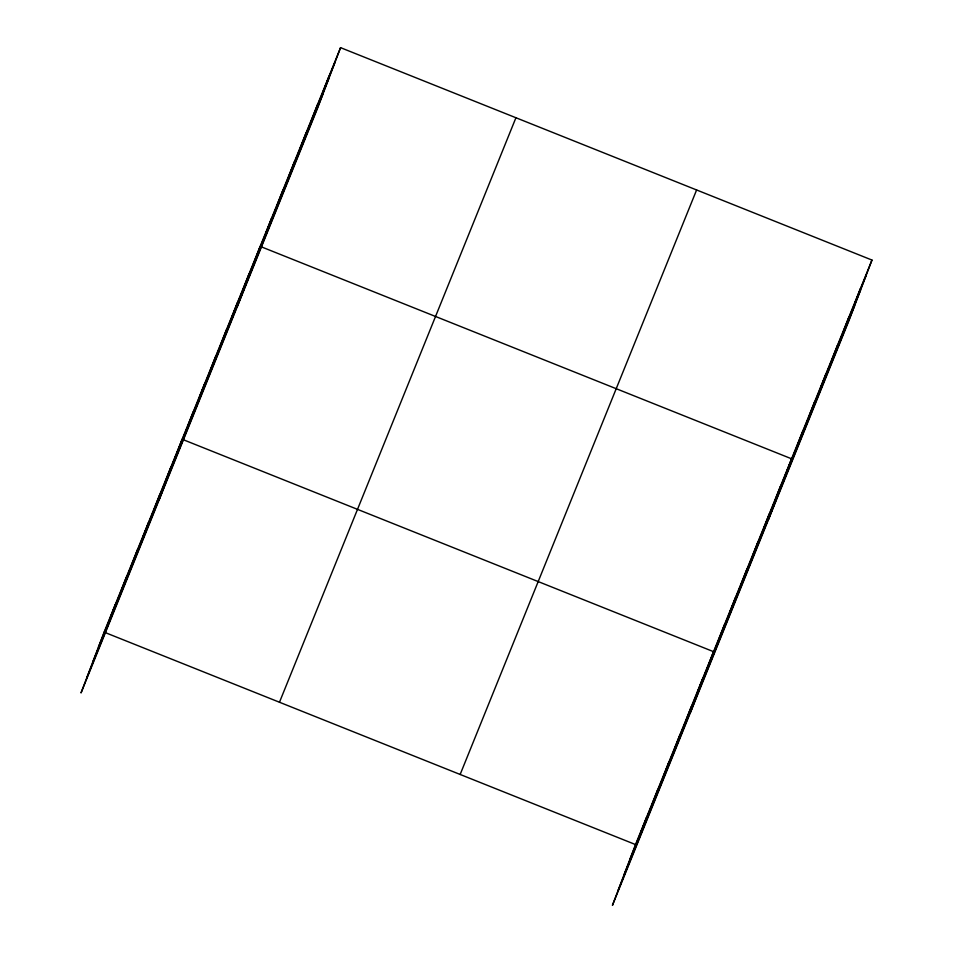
<?xml version="1.0" encoding="UTF-8"?>
<svg xmlns="http://www.w3.org/2000/svg" width="953" height="953" viewBox="0 0 953 953"><rect width="100%" height="100%" fill="white"/><g stroke="black" fill="none" stroke-linecap="round" stroke-linejoin="round"><path stroke-width="1.43" d="M340.566 47.65L104.127 632.149L81.029 692.938L317.48 108.439L340.566 47.65L871.971 260.062L848.873 320.851L612.434 905.35L635.52 844.561L871.971 260.062M109.619 619.462L115.265 604.595M120.769 591.908L126.415 577.041M131.919 564.355L137.566 549.488M143.057 536.789L148.716 521.934M154.207 509.236L159.854 494.369M165.357 481.682L171.004 466.815M159.056 500.051L182.154 439.262L713.547 651.673L690.46 712.463M187.646 426.575L193.292 411.708M198.796 399.021L204.442 384.154M209.946 371.467L215.592 356.601M221.096 343.914L226.743 329.047M232.234 316.36L237.881 301.493M243.384 288.795L249.031 273.94M237.083 307.164L260.181 246.374L791.574 458.798L768.487 519.576M266.018 232.854L271.665 217.987M277.502 204.466L283.148 189.599M288.985 176.079L294.632 161.212M300.469 147.691L306.116 132.824M311.953 119.292L317.599 104.425M323.436 90.904L329.083 76.037M641.024 831.874L646.67 817.007M652.162 804.32L657.808 789.453M663.312 776.766L668.958 761.9M674.462 749.213L680.108 734.346M685.612 721.659L691.259 706.792M696.75 694.094L702.397 679.227M719.05 638.986L724.697 624.12M730.201 611.433L735.847 596.566M741.339 583.879L746.985 569.012M752.489 556.326L758.135 541.459M763.639 528.772L769.285 513.905M774.777 501.218L780.424 486.352M797.411 445.265L803.057 430.399M808.894 416.878L814.541 402.011M820.378 388.49L826.025 373.624M831.862 360.103L837.52 345.236M843.357 331.704L849.004 316.849M854.841 303.316L860.488 288.449M98.481 647.016L334.92 62.517M92.715 662.168L329.166 77.669M86.783 677.786L323.234 93.287M279.479 702.242L515.93 117.743M460.156 774.467L696.607 189.969M629.873 859.427L866.325 274.929M624.12 874.58L860.559 290.081M618.187 890.197L854.638 305.699M104.127 632.149L635.52 844.561"/></g></svg>
